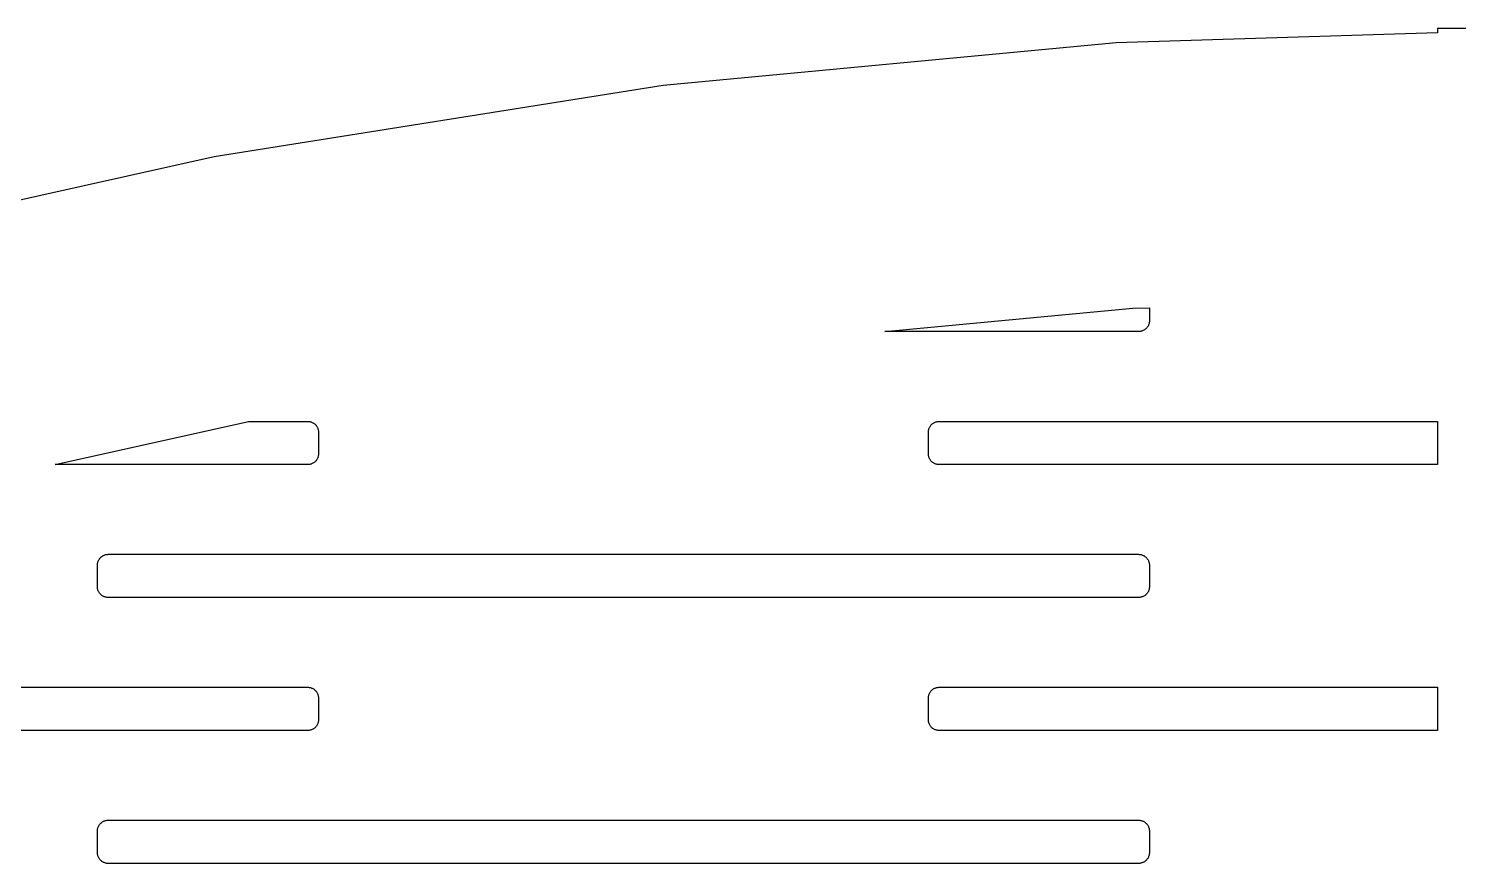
# Model space of a CAD drawing. Header units: metres. Extents: x -218 to 218, y -218 to 218.
# Drawn here: x -46.39 to -3.38, y 192.68 to 217.8 of the extents above; entities that cross this region are included whole.
import ezdxf

# ---------------------------------------------------------------- set-up
doc = ezdxf.new("R2010")
doc.units = ezdxf.units.M

msp = doc.modelspace()

# ---------------------------------------------------------------- linework, layer by layer
for p, q in [((4, 217.797), (-4, 217.797)), ((-4, 217.797), (-4, 217.671)), ((-13.6756, 217.367), (-27.2972, 216.08)), ((-4, 217.671), (-13.6756, 217.367)), ((-27.2972, 216.08), (-40.8111, 213.939)), ((-40.8111, 213.939), (-54.164, 210.955)), ((-20.6358, 208.678), (-13.1733, 209.383)), ((-13.1733, 209.383), (-12.6722, 209.399)), ((-12.6722, 209.399), (-12.6722, 209.003)), ((-12.9972, 208.678), (-20.6358, 208.678)), ((-12.9768, 208.678), (-12.9972, 208.678)), ((-12.9565, 208.68), (-12.9768, 208.678)), ((-12.9363, 208.684), (-12.9565, 208.68)), ((-12.9164, 208.688), (-12.9363, 208.684)), ((-12.8968, 208.694), (-12.9164, 208.688)), ((-12.8775, 208.701), (-12.8968, 208.694)), ((-12.8588, 208.709), (-12.8775, 208.701)), ((-12.8406, 208.718), (-12.8588, 208.709)), ((-12.823, 208.728), (-12.8406, 208.718)), ((-12.8062, 208.74), (-12.823, 208.728)), ((-12.79, 208.752), (-12.8062, 208.74)), ((-12.7747, 208.766), (-12.79, 208.752)), ((-12.7603, 208.78), (-12.7747, 208.766)), ((-12.7468, 208.796), (-12.7603, 208.78)), ((-12.7343, 208.812), (-12.7468, 208.796)), ((-12.7228, 208.829), (-12.7343, 208.812)), ((-12.7124, 208.846), (-12.7228, 208.829)), ((-12.7031, 208.864), (-12.7124, 208.846)), ((-12.695, 208.883), (-12.7031, 208.864)), ((-12.6881, 208.902), (-12.695, 208.883)), ((-12.6824, 208.922), (-12.6881, 208.902)), ((-12.6779, 208.942), (-12.6824, 208.922)), ((-12.6748, 208.962), (-12.6779, 208.942)), ((-12.6728, 208.982), (-12.6748, 208.962)), ((-12.6722, 209.003), (-12.6728, 208.982)), ((-45.5901, 204.678), (-39.7743, 205.978)), ((-39.7743, 205.978), (-37.9972, 205.978)), ((-37.9972, 205.978), (-37.9768, 205.977)), ((-37.9768, 205.977), (-37.9565, 205.975)), ((-37.9565, 205.975), (-37.9363, 205.972)), ((-37.9363, 205.972), (-37.9164, 205.968)), ((-37.9164, 205.968), (-37.8968, 205.962)), ((-37.8968, 205.962), (-37.8775, 205.955)), ((-37.8775, 205.955), (-37.8588, 205.947)), ((-37.8588, 205.947), (-37.8406, 205.938)), ((-37.8406, 205.938), (-37.8231, 205.927)), ((-37.8231, 205.927), (-37.8062, 205.916)), ((-37.8062, 205.916), (-37.79, 205.903)), ((-37.79, 205.903), (-37.7747, 205.89)), ((-37.7747, 205.89), (-37.7603, 205.875)), ((-37.7603, 205.875), (-37.7468, 205.86)), ((-37.7468, 205.86), (-37.7343, 205.844)), ((-37.7343, 205.844), (-37.7228, 205.827)), ((-37.7228, 205.827), (-37.7124, 205.809)), ((-37.7124, 205.809), (-37.7031, 205.791)), ((-37.7031, 205.791), (-37.695, 205.772)), ((-37.695, 205.772), (-37.6881, 205.753)), ((-37.6881, 205.753), (-37.6824, 205.734)), ((-37.6824, 205.734), (-37.6779, 205.714)), ((-37.6779, 205.714), (-37.6748, 205.694)), ((-37.6748, 205.694), (-37.6728, 205.673)), ((-37.6728, 205.673), (-37.6722, 205.653)), ((-37.6722, 205.653), (-37.6722, 205.003)), ((-19.3222, 205.653), (-19.3215, 205.673)), ((-19.3222, 205.003), (-19.3222, 205.653)), ((-19.3215, 205.673), (-19.3196, 205.694)), ((-19.3196, 205.694), (-19.3164, 205.714)), ((-19.3164, 205.714), (-19.312, 205.734)), ((-19.312, 205.734), (-19.3063, 205.753)), ((-19.3063, 205.753), (-19.2994, 205.772)), ((-19.2994, 205.772), (-19.2913, 205.791)), ((-19.2913, 205.791), (-19.282, 205.809)), ((-19.282, 205.809), (-19.2716, 205.827)), ((-19.2716, 205.827), (-19.2601, 205.844)), ((-19.2601, 205.844), (-19.2476, 205.86)), ((-19.2476, 205.86), (-19.2341, 205.875)), ((-19.2341, 205.875), (-19.2197, 205.89)), ((-19.2197, 205.89), (-19.2044, 205.903)), ((-19.2044, 205.903), (-19.1882, 205.916)), ((-19.1882, 205.916), (-19.1713, 205.927)), ((-19.1713, 205.927), (-19.1538, 205.938)), ((-19.1538, 205.938), (-19.1356, 205.947)), ((-19.1356, 205.947), (-19.1168, 205.955)), ((-19.1168, 205.955), (-19.0976, 205.962)), ((-19.0976, 205.962), (-19.078, 205.968)), ((-19.078, 205.968), (-19.0581, 205.972)), ((-19.0581, 205.972), (-19.0379, 205.975)), ((-19.0379, 205.975), (-19.0176, 205.977)), ((-19.0176, 205.977), (-18.9972, 205.978)), ((-18.9972, 205.978), (-4, 205.978)), ((-4, 205.978), (-4, 204.678)), ((-37.7603, 204.78), (-37.7747, 204.766)), ((-37.7468, 204.796), (-37.7603, 204.78)), ((-37.7343, 204.812), (-37.7468, 204.796)), ((-37.7228, 204.829), (-37.7343, 204.812)), ((-37.7124, 204.846), (-37.7228, 204.829)), ((-37.7031, 204.864), (-37.7124, 204.846)), ((-37.695, 204.883), (-37.7031, 204.864)), ((-37.6881, 204.902), (-37.695, 204.883)), ((-37.6824, 204.922), (-37.6881, 204.902)), ((-37.6779, 204.942), (-37.6824, 204.922)), ((-37.6748, 204.962), (-37.6779, 204.942)), ((-37.6728, 204.982), (-37.6748, 204.962)), ((-37.6722, 205.003), (-37.6728, 204.982)), ((-19.3215, 204.982), (-19.3222, 205.003)), ((-19.3196, 204.962), (-19.3215, 204.982)), ((-19.3164, 204.942), (-19.3196, 204.962)), ((-19.312, 204.922), (-19.3164, 204.942)), ((-19.3063, 204.902), (-19.312, 204.922)), ((-19.2994, 204.883), (-19.3063, 204.902)), ((-19.2913, 204.864), (-19.2994, 204.883)), ((-19.282, 204.846), (-19.2913, 204.864)), ((-19.2716, 204.829), (-19.282, 204.846)), ((-19.2601, 204.812), (-19.2716, 204.829)), ((-19.2476, 204.796), (-19.2601, 204.812)), ((-19.2341, 204.78), (-19.2476, 204.796)), ((-19.2197, 204.766), (-19.2341, 204.78)), ((-37.9972, 204.678), (-45.5901, 204.678)), ((-37.9768, 204.678), (-37.9972, 204.678)), ((-37.9565, 204.68), (-37.9768, 204.678)), ((-37.9363, 204.684), (-37.9565, 204.68)), ((-37.9164, 204.688), (-37.9363, 204.684)), ((-37.8968, 204.694), (-37.9164, 204.688)), ((-37.8775, 204.701), (-37.8968, 204.694)), ((-37.8588, 204.709), (-37.8775, 204.701)), ((-37.8406, 204.718), (-37.8588, 204.709)), ((-37.8231, 204.728), (-37.8406, 204.718)), ((-37.8062, 204.74), (-37.8231, 204.728)), ((-37.79, 204.752), (-37.8062, 204.74)), ((-37.7747, 204.766), (-37.79, 204.752)), ((-19.2044, 204.752), (-19.2197, 204.766)), ((-19.1882, 204.74), (-19.2044, 204.752)), ((-19.1713, 204.728), (-19.1882, 204.74)), ((-19.1538, 204.718), (-19.1713, 204.728)), ((-19.1356, 204.709), (-19.1538, 204.718)), ((-19.1168, 204.701), (-19.1356, 204.709)), ((-19.0976, 204.694), (-19.1168, 204.701)), ((-19.078, 204.688), (-19.0976, 204.694)), ((-19.0581, 204.684), (-19.078, 204.688)), ((-19.0379, 204.68), (-19.0581, 204.684)), ((-19.0176, 204.678), (-19.0379, 204.68)), ((-18.9972, 204.678), (-19.0176, 204.678)), ((-4, 204.678), (-18.9972, 204.678)), ((-44.3063, 201.753), (-44.2994, 201.772)), ((-44.2994, 201.772), (-44.2913, 201.791)), ((-44.2913, 201.791), (-44.282, 201.809)), ((-44.282, 201.809), (-44.2716, 201.827)), ((-44.2716, 201.827), (-44.2601, 201.844)), ((-44.2601, 201.844), (-44.2476, 201.86)), ((-44.2476, 201.86), (-44.2341, 201.875)), ((-44.2341, 201.875), (-44.2197, 201.89)), ((-44.2197, 201.89), (-44.2044, 201.903)), ((-44.2044, 201.903), (-44.1882, 201.916)), ((-44.1882, 201.916), (-44.1713, 201.927)), ((-44.1713, 201.927), (-44.1538, 201.938)), ((-44.1538, 201.938), (-44.1356, 201.947)), ((-44.1356, 201.947), (-44.1168, 201.955)), ((-44.1168, 201.955), (-44.0976, 201.962)), ((-44.0976, 201.962), (-44.078, 201.968)), ((-44.078, 201.968), (-44.0581, 201.972)), ((-44.0581, 201.972), (-44.0379, 201.975)), ((-44.0379, 201.975), (-44.0176, 201.977)), ((-44.0176, 201.977), (-43.9972, 201.978)), ((-43.9972, 201.978), (-12.9972, 201.978)), ((-12.9972, 201.978), (-12.9768, 201.977)), ((-12.9768, 201.977), (-12.9565, 201.975)), ((-12.9565, 201.975), (-12.9363, 201.972)), ((-12.9363, 201.972), (-12.9164, 201.968)), ((-12.9164, 201.968), (-12.8968, 201.962)), ((-12.8968, 201.962), (-12.8775, 201.955)), ((-12.8775, 201.955), (-12.8588, 201.947)), ((-12.8588, 201.947), (-12.8406, 201.938)), ((-12.8406, 201.938), (-12.823, 201.927)), ((-12.823, 201.927), (-12.8062, 201.916)), ((-12.8062, 201.916), (-12.79, 201.903)), ((-12.79, 201.903), (-12.7747, 201.89)), ((-12.7747, 201.89), (-12.7603, 201.875)), ((-12.7603, 201.875), (-12.7468, 201.86)), ((-12.7468, 201.86), (-12.7343, 201.844)), ((-12.7343, 201.844), (-12.7228, 201.827)), ((-12.7228, 201.827), (-12.7124, 201.809)), ((-12.7124, 201.809), (-12.7031, 201.791)), ((-12.7031, 201.791), (-12.695, 201.772)), ((-12.695, 201.772), (-12.6881, 201.753)), ((-44.3222, 201.653), (-44.3215, 201.673)), ((-44.3222, 201.003), (-44.3222, 201.653)), ((-44.3215, 201.673), (-44.3196, 201.694)), ((-44.3196, 201.694), (-44.3164, 201.714)), ((-44.3164, 201.714), (-44.312, 201.734)), ((-44.312, 201.734), (-44.3063, 201.753)), ((-12.6881, 201.753), (-12.6824, 201.734)), ((-12.6824, 201.734), (-12.6779, 201.714)), ((-12.6779, 201.714), (-12.6748, 201.694)), ((-12.6748, 201.694), (-12.6728, 201.673)), ((-12.6728, 201.673), (-12.6722, 201.653)), ((-12.6722, 201.653), (-12.6722, 201.003)), ((-44.3215, 200.982), (-44.3222, 201.003)), ((-44.3196, 200.962), (-44.3215, 200.982)), ((-44.3164, 200.942), (-44.3196, 200.962)), ((-44.312, 200.922), (-44.3164, 200.942)), ((-44.3063, 200.902), (-44.312, 200.922)), ((-44.2994, 200.883), (-44.3063, 200.902)), ((-12.6881, 200.902), (-12.695, 200.883)), ((-12.6824, 200.922), (-12.6881, 200.902)), ((-12.6779, 200.942), (-12.6824, 200.922)), ((-12.6748, 200.962), (-12.6779, 200.942)), ((-12.6728, 200.982), (-12.6748, 200.962)), ((-12.6722, 201.003), (-12.6728, 200.982)), ((-44.2913, 200.864), (-44.2994, 200.883)), ((-44.282, 200.846), (-44.2913, 200.864)), ((-44.2716, 200.829), (-44.282, 200.846)), ((-44.2601, 200.812), (-44.2716, 200.829)), ((-44.2476, 200.796), (-44.2601, 200.812)), ((-44.2341, 200.78), (-44.2476, 200.796)), ((-44.2197, 200.766), (-44.2341, 200.78)), ((-44.2044, 200.752), (-44.2197, 200.766)), ((-44.1882, 200.74), (-44.2044, 200.752)), ((-44.1713, 200.728), (-44.1882, 200.74)), ((-44.1538, 200.718), (-44.1713, 200.728)), ((-44.1356, 200.709), (-44.1538, 200.718)), ((-44.1168, 200.701), (-44.1356, 200.709)), ((-44.0976, 200.694), (-44.1168, 200.701)), ((-44.078, 200.688), (-44.0976, 200.694)), ((-44.0581, 200.684), (-44.078, 200.688)), ((-44.0379, 200.68), (-44.0581, 200.684)), ((-44.0176, 200.678), (-44.0379, 200.68)), ((-43.9972, 200.678), (-44.0176, 200.678)), ((-12.9972, 200.678), (-43.9972, 200.678)), ((-12.9768, 200.678), (-12.9972, 200.678)), ((-12.9565, 200.68), (-12.9768, 200.678)), ((-12.9363, 200.684), (-12.9565, 200.68)), ((-12.9164, 200.688), (-12.9363, 200.684)), ((-12.8968, 200.694), (-12.9164, 200.688)), ((-12.8775, 200.701), (-12.8968, 200.694)), ((-12.8588, 200.709), (-12.8775, 200.701)), ((-12.8406, 200.718), (-12.8588, 200.709)), ((-12.823, 200.728), (-12.8406, 200.718)), ((-12.8062, 200.74), (-12.823, 200.728)), ((-12.79, 200.752), (-12.8062, 200.74)), ((-12.7747, 200.766), (-12.79, 200.752)), ((-12.7603, 200.78), (-12.7747, 200.766)), ((-12.7468, 200.796), (-12.7603, 200.78)), ((-12.7343, 200.812), (-12.7468, 200.796)), ((-12.7228, 200.829), (-12.7343, 200.812)), ((-12.7124, 200.846), (-12.7228, 200.829)), ((-12.7031, 200.864), (-12.7124, 200.846)), ((-12.695, 200.883), (-12.7031, 200.864)), ((-68.9972, 197.978), (-37.9972, 197.978)), ((-37.9972, 197.978), (-37.9768, 197.977)), ((-37.9768, 197.977), (-37.9565, 197.975)), ((-37.9565, 197.975), (-37.9363, 197.972)), ((-37.9363, 197.972), (-37.9164, 197.968)), ((-37.9164, 197.968), (-37.8968, 197.962)), ((-37.8968, 197.962), (-37.8775, 197.955)), ((-37.8775, 197.955), (-37.8588, 197.947)), ((-37.8588, 197.947), (-37.8406, 197.938)), ((-37.8406, 197.938), (-37.8231, 197.927)), ((-37.8231, 197.927), (-37.8062, 197.916)), ((-37.8062, 197.916), (-37.79, 197.903)), ((-37.79, 197.903), (-37.7747, 197.89)), ((-37.7747, 197.89), (-37.7603, 197.875)), ((-19.2341, 197.875), (-19.2197, 197.89)), ((-19.2197, 197.89), (-19.2044, 197.903)), ((-19.2044, 197.903), (-19.1882, 197.916)), ((-19.1882, 197.916), (-19.1713, 197.927)), ((-19.1713, 197.927), (-19.1538, 197.938)), ((-19.1538, 197.938), (-19.1356, 197.947)), ((-19.1356, 197.947), (-19.1168, 197.955)), ((-19.1168, 197.955), (-19.0976, 197.962)), ((-19.0976, 197.962), (-19.078, 197.968)), ((-19.078, 197.968), (-19.0581, 197.972)), ((-19.0581, 197.972), (-19.0379, 197.975)), ((-19.0379, 197.975), (-19.0176, 197.977)), ((-19.0176, 197.977), (-18.9972, 197.978)), ((-18.9972, 197.978), (-4, 197.978)), ((-4, 197.978), (-4, 196.678)), ((-37.7603, 197.875), (-37.7468, 197.86)), ((-37.7468, 197.86), (-37.7343, 197.844)), ((-37.7343, 197.844), (-37.7228, 197.827)), ((-37.7228, 197.827), (-37.7124, 197.809)), ((-37.7124, 197.809), (-37.7031, 197.791)), ((-37.7031, 197.791), (-37.695, 197.772)), ((-37.695, 197.772), (-37.6881, 197.753)), ((-37.6881, 197.753), (-37.6824, 197.734)), ((-37.6824, 197.734), (-37.6779, 197.714)), ((-37.6779, 197.714), (-37.6748, 197.694)), ((-37.6748, 197.694), (-37.6728, 197.673)), ((-37.6728, 197.673), (-37.6722, 197.653)), ((-37.6722, 197.653), (-37.6722, 197.003)), ((-19.3222, 197.653), (-19.3215, 197.673)), ((-19.3222, 197.003), (-19.3222, 197.653)), ((-19.3215, 197.673), (-19.3196, 197.694)), ((-19.3196, 197.694), (-19.3164, 197.714)), ((-19.3164, 197.714), (-19.312, 197.734)), ((-19.312, 197.734), (-19.3063, 197.753)), ((-19.3063, 197.753), (-19.2994, 197.772)), ((-19.2994, 197.772), (-19.2913, 197.791)), ((-19.2913, 197.791), (-19.282, 197.809)), ((-19.282, 197.809), (-19.2716, 197.827)), ((-19.2716, 197.827), (-19.2601, 197.844)), ((-19.2601, 197.844), (-19.2476, 197.86)), ((-19.2476, 197.86), (-19.2341, 197.875)), ((-37.9972, 196.678), (-68.9972, 196.678)), ((-37.9768, 196.678), (-37.9972, 196.678)), ((-37.9565, 196.68), (-37.9768, 196.678)), ((-37.9363, 196.684), (-37.9565, 196.68)), ((-37.9164, 196.688), (-37.9363, 196.684)), ((-37.8968, 196.694), (-37.9164, 196.688)), ((-37.8775, 196.701), (-37.8968, 196.694)), ((-37.8588, 196.709), (-37.8775, 196.701)), ((-37.8406, 196.718), (-37.8588, 196.709)), ((-37.8231, 196.728), (-37.8406, 196.718)), ((-37.8062, 196.74), (-37.8231, 196.728)), ((-37.79, 196.752), (-37.8062, 196.74)), ((-37.7747, 196.766), (-37.79, 196.752)), ((-37.7603, 196.78), (-37.7747, 196.766)), ((-37.7468, 196.796), (-37.7603, 196.78)), ((-37.7343, 196.812), (-37.7468, 196.796)), ((-37.7228, 196.829), (-37.7343, 196.812)), ((-37.7124, 196.846), (-37.7228, 196.829)), ((-37.7031, 196.864), (-37.7124, 196.846)), ((-37.695, 196.883), (-37.7031, 196.864)), ((-37.6881, 196.902), (-37.695, 196.883)), ((-37.6824, 196.922), (-37.6881, 196.902)), ((-37.6779, 196.942), (-37.6824, 196.922)), ((-37.6748, 196.962), (-37.6779, 196.942)), ((-37.6728, 196.982), (-37.6748, 196.962)), ((-37.6722, 197.003), (-37.6728, 196.982)), ((-19.3215, 196.982), (-19.3222, 197.003)), ((-19.3196, 196.962), (-19.3215, 196.982)), ((-19.3164, 196.942), (-19.3196, 196.962)), ((-19.312, 196.922), (-19.3164, 196.942)), ((-19.3063, 196.902), (-19.312, 196.922)), ((-19.2994, 196.883), (-19.3063, 196.902)), ((-19.2913, 196.864), (-19.2994, 196.883)), ((-19.282, 196.846), (-19.2913, 196.864)), ((-19.2716, 196.829), (-19.282, 196.846)), ((-19.2601, 196.812), (-19.2716, 196.829)), ((-19.2476, 196.796), (-19.2601, 196.812)), ((-19.2341, 196.78), (-19.2476, 196.796)), ((-19.2197, 196.766), (-19.2341, 196.78)), ((-19.2044, 196.752), (-19.2197, 196.766)), ((-19.1882, 196.74), (-19.2044, 196.752)), ((-19.1713, 196.728), (-19.1882, 196.74)), ((-19.1538, 196.718), (-19.1713, 196.728)), ((-19.1356, 196.709), (-19.1538, 196.718)), ((-19.1168, 196.701), (-19.1356, 196.709)), ((-19.0976, 196.694), (-19.1168, 196.701)), ((-19.078, 196.688), (-19.0976, 196.694)), ((-19.0581, 196.684), (-19.078, 196.688)), ((-19.0379, 196.68), (-19.0581, 196.684)), ((-19.0176, 196.678), (-19.0379, 196.68)), ((-18.9972, 196.678), (-19.0176, 196.678)), ((-4, 196.678), (-18.9972, 196.678)), ((-44.3222, 193.653), (-44.3215, 193.673)), ((-44.3222, 193.003), (-44.3222, 193.653)), ((-44.3215, 193.673), (-44.3196, 193.694)), ((-44.3196, 193.694), (-44.3164, 193.714)), ((-44.3164, 193.714), (-44.312, 193.734)), ((-44.312, 193.734), (-44.3063, 193.753)), ((-44.3063, 193.753), (-44.2994, 193.772)), ((-44.2994, 193.772), (-44.2913, 193.791)), ((-44.2913, 193.791), (-44.282, 193.809)), ((-44.282, 193.809), (-44.2716, 193.827)), ((-44.2716, 193.827), (-44.2601, 193.844)), ((-44.2601, 193.844), (-44.2476, 193.86)), ((-44.2476, 193.86), (-44.2341, 193.875)), ((-44.2341, 193.875), (-44.2197, 193.89)), ((-44.2197, 193.89), (-44.2044, 193.903)), ((-44.2044, 193.903), (-44.1882, 193.916)), ((-44.1882, 193.916), (-44.1713, 193.927)), ((-44.1713, 193.927), (-44.1538, 193.938)), ((-44.1538, 193.938), (-44.1356, 193.947)), ((-44.1356, 193.947), (-44.1168, 193.955)), ((-44.1168, 193.955), (-44.0976, 193.962)), ((-44.0976, 193.962), (-44.078, 193.968)), ((-44.078, 193.968), (-44.0581, 193.972)), ((-44.0581, 193.972), (-44.0379, 193.975)), ((-44.0379, 193.975), (-44.0176, 193.977)), ((-44.0176, 193.977), (-43.9972, 193.978)), ((-43.9972, 193.978), (-12.9972, 193.978)), ((-12.9972, 193.978), (-12.9768, 193.977)), ((-12.9768, 193.977), (-12.9565, 193.975)), ((-12.9565, 193.975), (-12.9363, 193.972)), ((-12.9363, 193.972), (-12.9164, 193.968)), ((-12.9164, 193.968), (-12.8968, 193.962)), ((-12.8968, 193.962), (-12.8775, 193.955)), ((-12.8775, 193.955), (-12.8588, 193.947)), ((-12.8588, 193.947), (-12.8406, 193.938)), ((-12.8406, 193.938), (-12.823, 193.927)), ((-12.823, 193.927), (-12.8062, 193.916)), ((-12.8062, 193.916), (-12.79, 193.903)), ((-12.79, 193.903), (-12.7747, 193.89)), ((-12.7747, 193.89), (-12.7603, 193.875)), ((-12.7603, 193.875), (-12.7468, 193.86)), ((-12.7468, 193.86), (-12.7343, 193.844)), ((-12.7343, 193.844), (-12.7228, 193.827)), ((-12.7228, 193.827), (-12.7124, 193.809)), ((-12.7124, 193.809), (-12.7031, 193.791)), ((-12.7031, 193.791), (-12.695, 193.772)), ((-12.695, 193.772), (-12.6881, 193.753)), ((-12.6881, 193.753), (-12.6824, 193.734)), ((-12.6824, 193.734), (-12.6779, 193.714)), ((-12.6779, 193.714), (-12.6748, 193.694)), ((-12.6748, 193.694), (-12.6728, 193.673)), ((-12.6728, 193.673), (-12.6722, 193.653)), ((-12.6722, 193.653), (-12.6722, 193.003)), ((-44.3215, 192.982), (-44.3222, 193.003)), ((-44.3196, 192.962), (-44.3215, 192.982)), ((-44.3164, 192.942), (-44.3196, 192.962)), ((-44.312, 192.922), (-44.3164, 192.942)), ((-44.3063, 192.902), (-44.312, 192.922)), ((-44.2994, 192.883), (-44.3063, 192.902)), ((-44.2913, 192.864), (-44.2994, 192.883)), ((-44.282, 192.846), (-44.2913, 192.864)), ((-44.2716, 192.829), (-44.282, 192.846)), ((-44.2601, 192.812), (-44.2716, 192.829)), ((-44.2476, 192.796), (-44.2601, 192.812)), ((-44.2341, 192.78), (-44.2476, 192.796)), ((-44.2197, 192.766), (-44.2341, 192.78)), ((-44.2044, 192.752), (-44.2197, 192.766)), ((-44.1882, 192.74), (-44.2044, 192.752)), ((-44.1713, 192.728), (-44.1882, 192.74)), ((-44.1538, 192.718), (-44.1713, 192.728)), ((-12.823, 192.728), (-12.8406, 192.718)), ((-12.8062, 192.74), (-12.823, 192.728)), ((-12.79, 192.752), (-12.8062, 192.74)), ((-12.7747, 192.766), (-12.79, 192.752)), ((-12.7603, 192.78), (-12.7747, 192.766)), ((-12.7468, 192.796), (-12.7603, 192.78)), ((-12.7343, 192.812), (-12.7468, 192.796)), ((-12.7228, 192.829), (-12.7343, 192.812)), ((-12.7124, 192.846), (-12.7228, 192.829)), ((-12.7031, 192.864), (-12.7124, 192.846)), ((-12.695, 192.883), (-12.7031, 192.864)), ((-12.6881, 192.902), (-12.695, 192.883)), ((-12.6824, 192.922), (-12.6881, 192.902)), ((-12.6779, 192.942), (-12.6824, 192.922)), ((-12.6748, 192.962), (-12.6779, 192.942)), ((-12.6728, 192.982), (-12.6748, 192.962)), ((-12.6722, 193.003), (-12.6728, 192.982)), ((-44.1356, 192.709), (-44.1538, 192.718)), ((-44.1168, 192.701), (-44.1356, 192.709)), ((-44.0976, 192.694), (-44.1168, 192.701)), ((-44.078, 192.688), (-44.0976, 192.694)), ((-44.0581, 192.684), (-44.078, 192.688)), ((-44.0379, 192.68), (-44.0581, 192.684)), ((-44.0176, 192.678), (-44.0379, 192.68)), ((-43.9972, 192.678), (-44.0176, 192.678)), ((-12.9972, 192.678), (-43.9972, 192.678)), ((-12.9768, 192.678), (-12.9972, 192.678)), ((-12.9565, 192.68), (-12.9768, 192.678)), ((-12.9363, 192.684), (-12.9565, 192.68)), ((-12.9164, 192.688), (-12.9363, 192.684)), ((-12.8968, 192.694), (-12.9164, 192.688)), ((-12.8775, 192.701), (-12.8968, 192.694)), ((-12.8588, 192.709), (-12.8775, 192.701)), ((-12.8406, 192.718), (-12.8588, 192.709))]:
    msp.add_line(p, q)

doc.saveas('drawing.dxf')
